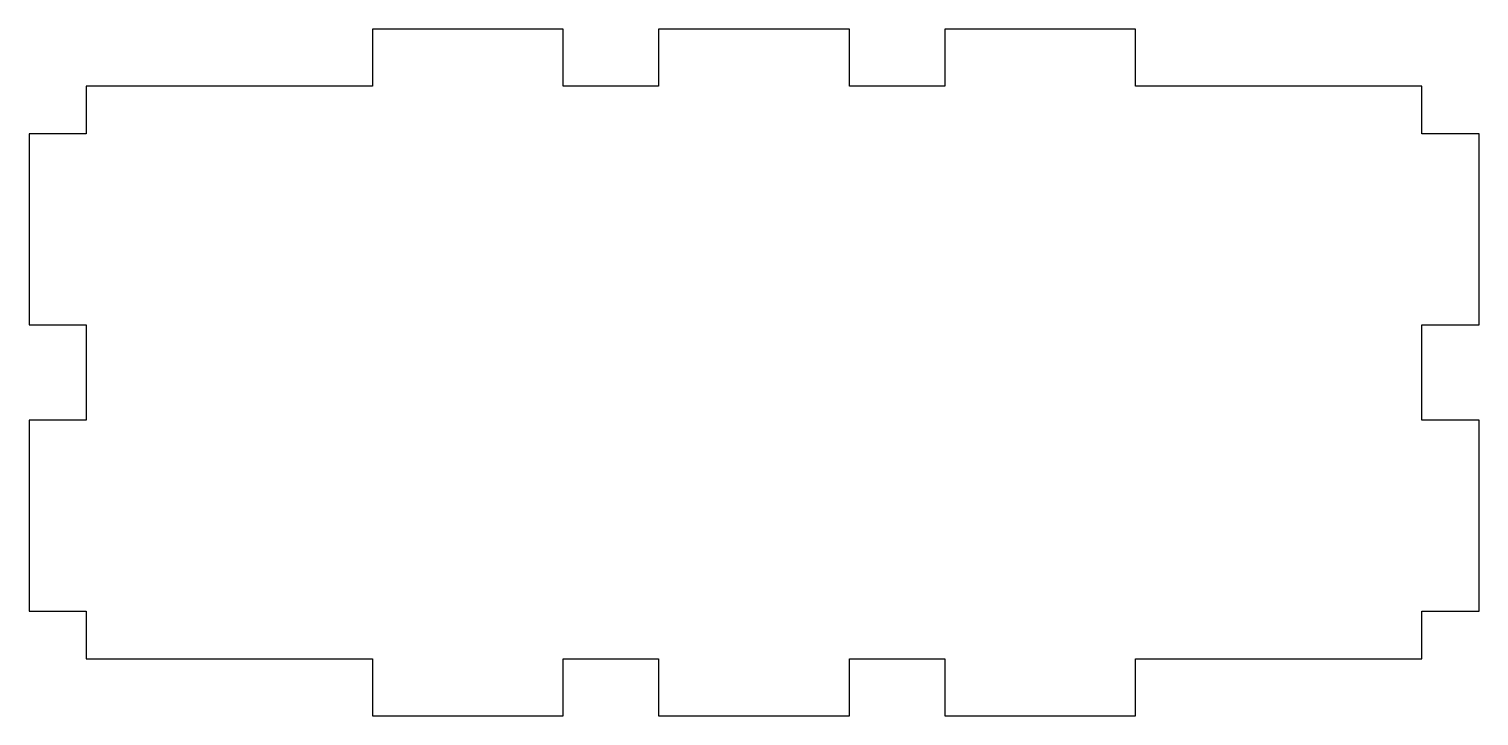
# Model space of a CAD drawing. Header units: millimetres. Extents: x -38 to 38, y -18 to 18.
import ezdxf

# ---------------------------------------------------------------- set-up
doc = ezdxf.new("R2010")
doc.units = ezdxf.units.MM

msp = doc.modelspace()

# ---------------------------------------------------------------- linework, layer by layer
at = {"color": 7, "linetype": 'Continuous', "lineweight": 25}
for p, q in [((-10, 18), (-20, 18)), ((-20, 18), (-20, 15)), ((-10, 15), (-10, 18)), ((5, 18), (-5, 18)), ((-5, 18), (-5, 15)), ((5, 15), (5, 18)), ((20, 18), (10, 18)), ((10, 18), (10, 15)), ((20, 15), (20, 18)), ((-20, 15), (-35, 15)), ((-35, 15), (-35, 12.5)), ((-5, 15), (-10, 15)), ((10, 15), (5, 15)), ((35, 15), (20, 15)), ((35, 12.5), (35, 15)), ((-35, 12.5), (-38, 12.5)), ((-38, 12.5), (-38, 2.5)), ((38, 12.5), (35, 12.5)), ((38, 2.5), (38, 12.5)), ((-38, 2.5), (-35, 2.5)), ((-35, 2.5), (-35, -2.5)), ((35, -2.5), (35, 2.5)), ((35, 2.5), (38, 2.5)), ((-35, -2.5), (-38, -2.5)), ((-38, -2.5), (-38, -12.5)), ((38, -2.5), (35, -2.5)), ((38, -12.5), (38, -2.5)), ((-38, -12.5), (-35, -12.5)), ((-35, -12.5), (-35, -15)), ((35, -15), (35, -12.5)), ((35, -12.5), (38, -12.5)), ((-35, -15), (-20, -15)), ((-20, -15), (-20, -18)), ((-10, -18), (-10, -15)), ((-10, -15), (-5, -15)), ((-5, -15), (-5, -18)), ((5, -18), (5, -15)), ((5, -15), (10, -15)), ((10, -15), (10, -18)), ((20, -15), (35, -15)), ((20, -18), (20, -15)), ((-20, -18), (-10, -18)), ((-5, -18), (5, -18)), ((10, -18), (20, -18))]:
    msp.add_line(p, q, dxfattribs=at)

doc.saveas('drawing.dxf')
